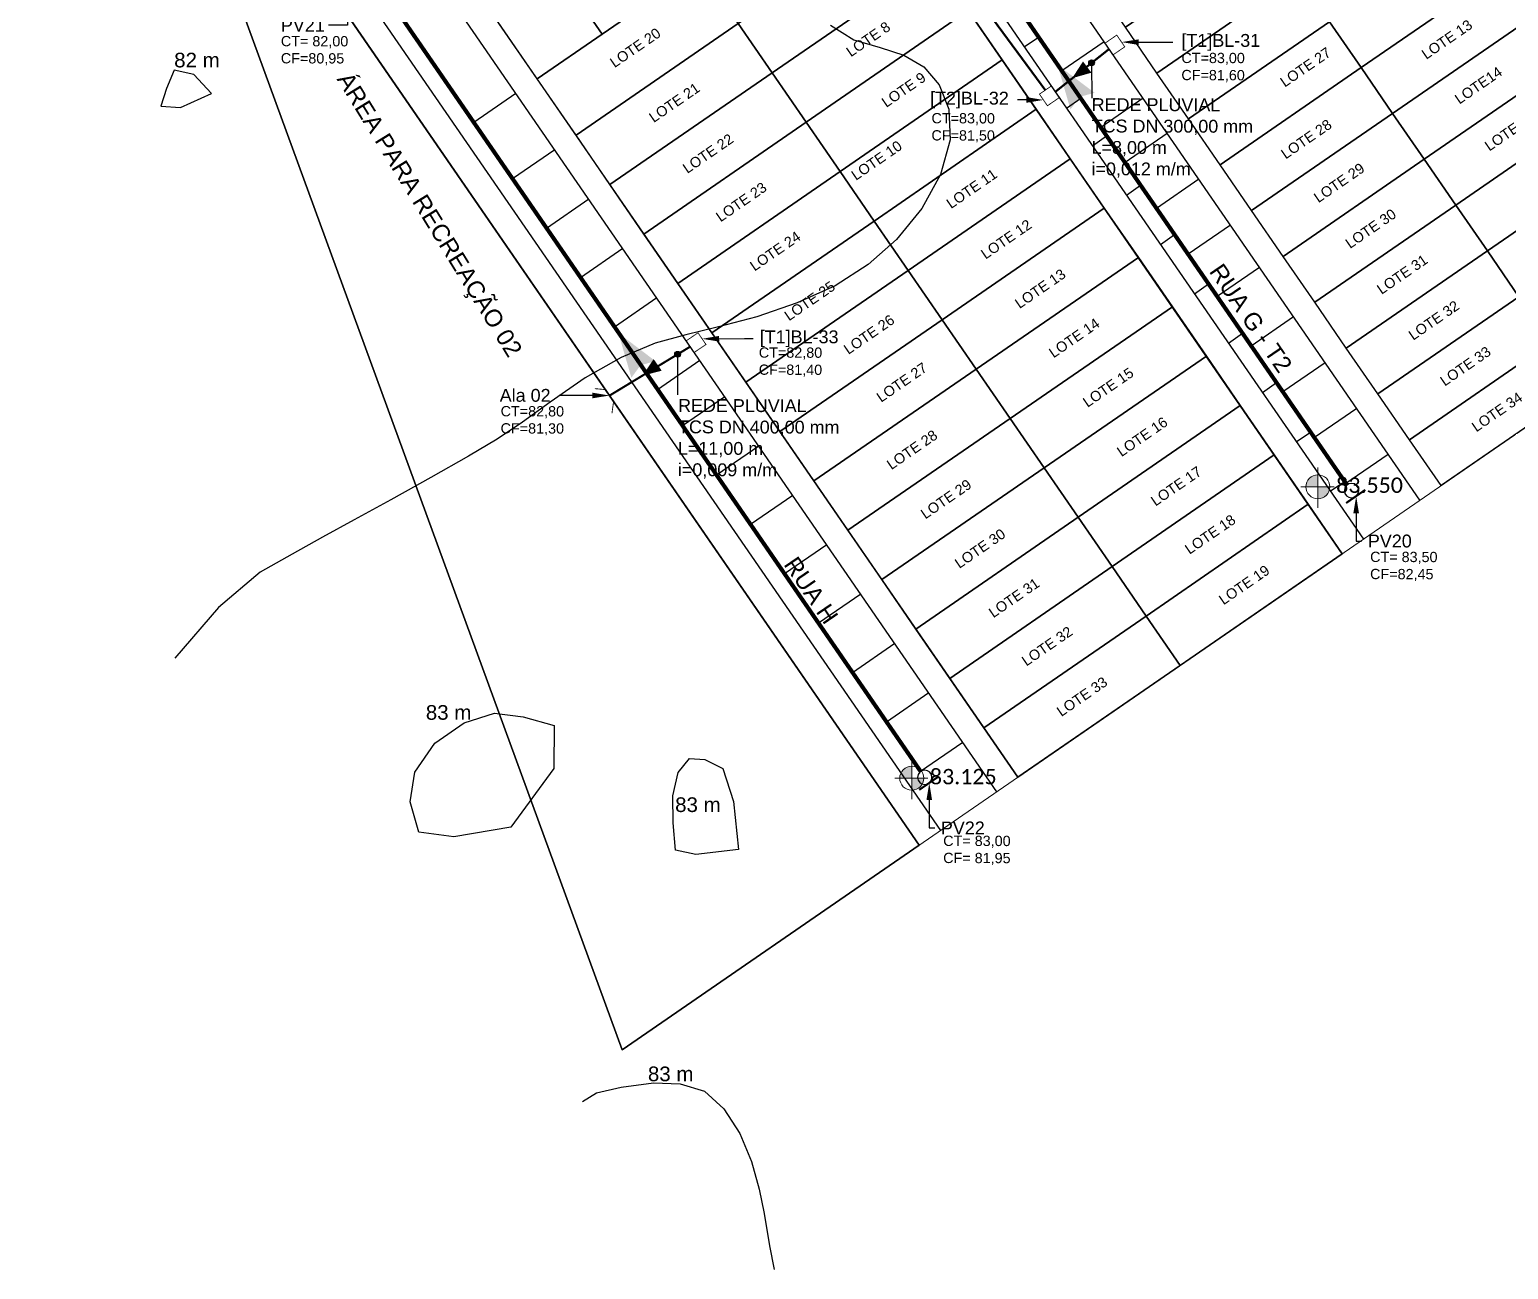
# Model space of a CAD drawing. Header units: metres. Extents: x 544427 to 544924, y 6774966 to 6775444.
# Drawn here: x 544452.1 to 544624.8, y 6774966.5 to 6775111.2 of the extents above; entities that cross this region are included whole.
import ezdxf
from ezdxf import colors
from ezdxf.entities.mleader import LeaderData, LeaderLine
from ezdxf.enums import TextEntityAlignment as Align
from ezdxf.math import Vec2, Vec3

# ---------------------------------------------------------------- set-up
doc = ezdxf.new("R2010")
doc.units = ezdxf.units.M
for name, color, linetype in [('AREA LOTE', 11, 'Continuous'), ('BL Pluvial', 6, 'Continuous'), ("BL'S", 5, 'Continuous'), ('COTA CURVA', 1, 'Continuous'), ('COTA LOTE', 23, 'Continuous'), ('COTAS QUADRA', 23, 'Continuous'), ('CURVAS MENORES', 8, 'Continuous'), ('DIV CALÇADAS', 8, 'Continuous'), ('LOTE', 8, 'Continuous'), ('PDF7_Texto', 1, 'Continuous'), ('PV CLOACAL', 12, 'Continuous'), ('REDE CLOACAL', 12, 'Continuous'), ('TERRENO', 6, 'Continuous'), ('TEXTO CLOACAL', 4, 'Continuous'), ('TEXTOS @ 1', 1, 'Continuous'), ('TEXTOS NORMAIS', 140, 'Continuous'), ('ÁREA LOTE', 7, 'Continuous')]:
    doc.layers.add(name, color=color, linetype=linetype)
doc.layers.add('REDE PLUVIAL', color=212, linetype='Continuous', plot=False)
doc.styles.add('ARIAL', font='arial.ttf', dxfattribs={"height": 2})
doc.styles.add('escala 1_50', font='arial.ttf', dxfattribs={"height": 1.5})
doc.styles.add('PDF Calibri', font='calibri.ttf')
doc.styles.get("Standard").update_dxf_attribs({"font": 'arial.ttf'})

# ---------------------------------------------------------------- blocks, each defined once
blk = doc.blocks.new('FEATURE')
blk = doc.blocks.new('Quadra L')
at = {"layer": 'LOTE', "flags": 128}
for points in [[(544626.31, 6775210.14), (544637.66, 6775193.67), (544629.42, 6775188), (544618.08, 6775204.47)], [(544618.08, 6775204.47), (544629.42, 6775188), (544621.19, 6775182.33), (544609.84, 6775198.8)], [(544609.84, 6775198.8), (544621.19, 6775182.33), (544612.95, 6775176.65), (544601.61, 6775193.12)], [(544637.66, 6775193.67), (544642.2, 6775187.08), (544625.72, 6775175.74), (544621.19, 6775182.33), (544629.42, 6775188)], [(544601.61, 6775193.12), (544612.95, 6775176.65), (544604.72, 6775170.98), (544593.37, 6775187.45)], [(544642.2, 6775187.08), (544646.17, 6775181.32), (544629.7, 6775169.97), (544625.72, 6775175.74)], [(544621.19, 6775182.33), (544625.72, 6775175.74), (544609.25, 6775164.39), (544604.72, 6775170.98), (544612.95, 6775176.65)], [(544646.17, 6775181.32), (544650.14, 6775175.55), (544633.67, 6775164.21), (544629.7, 6775169.97)], [(544625.72, 6775175.74), (544629.7, 6775169.97), (544613.22, 6775158.63), (544609.25, 6775164.39)], [(544650.14, 6775175.55), (544653.82, 6775170.2), (544637.35, 6775158.86), (544633.67, 6775164.21)], [(544629.7, 6775169.97), (544633.67, 6775164.21), (544617.2, 6775152.86), (544613.22, 6775158.63)], [(544653.82, 6775170.2), (544657.51, 6775164.85), (544641.04, 6775153.5), (544637.35, 6775158.86)], [(544633.67, 6775164.21), (544637.35, 6775158.86), (544620.88, 6775147.51), (544617.2, 6775152.86)], [(544657.51, 6775164.85), (544661.2, 6775159.49), (544644.73, 6775148.15), (544641.04, 6775153.5)], [(544637.35, 6775158.86), (544641.04, 6775153.5), (544624.57, 6775142.16), (544620.88, 6775147.51)], [(544661.2, 6775159.49), (544664.89, 6775154.14), (544648.41, 6775142.8), (544644.73, 6775148.15)], [(544664.89, 6775154.14), (544668.57, 6775148.79), (544652.1, 6775137.44), (544648.41, 6775142.8)], [(544641.04, 6775153.5), (544644.73, 6775148.15), (544628.26, 6775136.8), (544624.57, 6775142.16)], [(544668.57, 6775148.79), (544672.26, 6775143.43), (544655.79, 6775132.09), (544652.1, 6775137.44)], [(544644.73, 6775148.15), (544648.41, 6775142.8), (544631.94, 6775131.45), (544628.26, 6775136.8)], [(544672.26, 6775143.43), (544675.95, 6775138.08), (544659.48, 6775126.74), (544655.79, 6775132.09)], [(544648.41, 6775142.8), (544652.1, 6775137.44), (544635.63, 6775126.1), (544631.94, 6775131.45)], [(544675.95, 6775138.08), (544679.63, 6775132.73), (544663.16, 6775121.38), (544659.48, 6775126.74)], [(544652.1, 6775137.44), (544655.79, 6775132.09), (544639.32, 6775120.74), (544635.63, 6775126.1)], [(544655.79, 6775132.09), (544659.48, 6775126.74), (544643.01, 6775115.39), (544639.32, 6775120.74)], [(544679.63, 6775132.73), (544683.32, 6775127.38), (544666.85, 6775116.03), (544663.16, 6775121.38)], [(544659.48, 6775126.74), (544663.16, 6775121.38), (544646.69, 6775110.04), (544643.01, 6775115.39)], [(544683.32, 6775127.38), (544687.01, 6775122.02), (544670.54, 6775110.68), (544666.85, 6775116.03)], [(544663.16, 6775121.38), (544666.85, 6775116.03), (544650.38, 6775104.69), (544646.69, 6775110.04)], [(544687.01, 6775122.02), (544690.7, 6775116.67), (544674.22, 6775105.32), (544670.54, 6775110.68)], [(544666.85, 6775116.03), (544670.54, 6775110.68), (544654.07, 6775099.33), (544650.38, 6775104.69)], [(544690.7, 6775116.67), (544694.38, 6775111.32), (544677.91, 6775099.97), (544674.22, 6775105.32)], [(544670.54, 6775110.68), (544674.22, 6775105.32), (544657.75, 6775093.98), (544654.07, 6775099.33)], [(544674.22, 6775105.32), (544677.91, 6775099.97), (544661.44, 6775088.63), (544657.75, 6775093.98)]]:
    blk.add_lwpolyline(points, close=True, dxfattribs=at)
at = {"layer": 'LOTE', "style": 'ARIAL'}
for s, rotation, p in [('LOTE 01', 304.5586, (544629.08, 6775198.71)), ('LOTE 02', 304.5586, (544620.82, 6775192.91)), ('LOTE 03', 304.5586, (544612.54, 6775187.91)), ('LOTE 5', 34.5586, (544631.31, 6775184.53)), ('LOTE 04', 304.5586, (544603.85, 6775182.63)), ('LOTE 6', 34.5586, (544635.68, 6775178.63)), ('LOTE 20', 34.5586, (544614.9, 6775173.83)), ('LOTE 7', 34.5586, (544639.64, 6775172.89)), ('LOTE 21', 34.5586, (544619.31, 6775167.39)), ('LOTE 8', 34.5586, (544643.55, 6775167.22)), ('LOTE 22', 34.5586, (544623.28, 6775161.6)), ('LOTE 9', 34.5586, (544647.18, 6775161.86)), ('LOTE 23', 34.5586, (544627.16, 6775156.02)), ('LOTE 10', 34.5586, (544644.78, 6775154.93, -85)), ('LOTE 24', 34.5586, (544630.84, 6775150.63)), ('LOTE 11', 34.5586, (544655.22, 6775151.35, -85)), ('LOTE 25', 34.5586, (544634.48, 6775145.39)), ('LOTE 12', 34.5586, (544658.33, 6775145.84)), ('LOTE 26', 34.5586, (544638.34, 6775139.8)), ('LOTE 27', 34.5586, (544646.16, 6775139.9)), ('LOTE 13', 34.5586, (544661.94, 6775140.55)), ('LOTE 28', 34.5586, (544649.78, 6775134.53)), ('LOTE 14', 34.5586, (544665.55, 6775135.12)), ('LOTE 15', 34.5586, (544669.29, 6775129.81)), ('LOTE 29', 34.5586, (544649.26, 6775123.91)), ('LOTE 16', 34.5586, (544672.78, 6775124.29)), ('LOTE 17', 34.5586, (544676.46, 6775118.99)), ('LOTE 30', 34.5586, (544653.1, 6775118.38)), ('LOTE 18', 34.5586, (544680.31, 6775113.73)), ('LOTE 31', 34.5586, (544656.55, 6775113.12)), ('LOTE 19', 34.5586, (544684.13, 6775108.35)), ('LOTE 32', 34.5586, (544660.32, 6775107.77)), ('LOTE33', 34.5586, (544664.04, 6775102.42)), ('LOTE 34', 34.5586, (544667.79, 6775097.08))]:
    blk.add_text(s, height=1.2, rotation=rotation, dxfattribs=at).set_placement(p, align=Align.MIDDLE_CENTER)
blk = doc.blocks.new('Quadra M')
at = {"layer": 'LOTE', "flags": 128}
for points in [[(544581.84, 6775179.51), (544593.19, 6775163.04), (544584.95, 6775157.37), (544573.61, 6775173.84)], [(544573.61, 6775173.84), (544584.95, 6775157.37), (544576.72, 6775151.69), (544565.37, 6775168.17)], [(544565.37, 6775168.17), (544576.72, 6775151.69), (544568.48, 6775146.02), (544557.13, 6775162.49)], [(544557.13, 6775162.49), (544568.48, 6775146.02), (544560.24, 6775140.35), (544548.9, 6775156.82)], [(544593.19, 6775163.04), (544597.72, 6775156.45), (544581.25, 6775145.11), (544576.72, 6775151.69), (544584.95, 6775157.37)], [(544597.72, 6775156.45), (544601.7, 6775150.69), (544585.22, 6775139.34), (544581.25, 6775145.11)], [(544576.72, 6775151.69), (544581.25, 6775145.11), (544564.78, 6775133.76), (544560.24, 6775140.35), (544568.48, 6775146.02)], [(544601.7, 6775150.69), (544605.67, 6775144.92), (544589.19, 6775133.58), (544585.22, 6775139.34)], [(544581.25, 6775145.11), (544585.22, 6775139.34), (544568.75, 6775128), (544564.78, 6775133.76)], [(544605.67, 6775144.92), (544609.35, 6775139.57), (544592.88, 6775128.22), (544589.19, 6775133.58)], [(544585.22, 6775139.34), (544589.19, 6775133.58), (544572.72, 6775122.23), (544568.75, 6775128)], [(544609.35, 6775139.57), (544613.04, 6775134.22), (544596.57, 6775122.87), (544592.88, 6775128.22)], [(544589.19, 6775133.58), (544592.88, 6775128.22), (544576.41, 6775116.88), (544572.72, 6775122.23)], [(544613.04, 6775134.22), (544616.73, 6775128.86), (544600.26, 6775117.52), (544596.57, 6775122.87)], [(544592.88, 6775128.22), (544596.57, 6775122.87), (544580.1, 6775111.53), (544576.41, 6775116.88)], [(544616.73, 6775128.86), (544620.41, 6775123.51), (544603.94, 6775112.16), (544600.26, 6775117.52)], [(544596.57, 6775122.87), (544600.26, 6775117.52), (544583.79, 6775106.17), (544580.1, 6775111.53)], [(544620.41, 6775123.51), (544624.1, 6775118.16), (544607.63, 6775106.81), (544603.94, 6775112.16)], [(544600.26, 6775117.52), (544603.94, 6775112.16), (544587.47, 6775100.82), (544583.79, 6775106.17)], [(544624.1, 6775118.16), (544627.79, 6775112.8), (544611.32, 6775101.46), (544607.63, 6775106.81)], [(544603.94, 6775112.16), (544607.63, 6775106.81), (544591.16, 6775095.47), (544587.47, 6775100.82)], [(544627.79, 6775112.8), (544631.48, 6775107.45), (544615, 6775096.11), (544611.32, 6775101.46)], [(544631.48, 6775107.45), (544635.16, 6775102.1), (544618.69, 6775090.75), (544615, 6775096.11)], [(544607.63, 6775106.81), (544611.32, 6775101.46), (544594.85, 6775090.11), (544591.16, 6775095.47)], [(544635.16, 6775102.1), (544638.85, 6775096.74), (544622.38, 6775085.4), (544618.69, 6775090.75)], [(544611.32, 6775101.46), (544615, 6775096.11), (544598.53, 6775084.76), (544594.85, 6775090.11)], [(544638.85, 6775096.74), (544642.54, 6775091.39), (544626.07, 6775080.05), (544622.38, 6775085.4)], [(544615, 6775096.11), (544618.69, 6775090.75), (544602.22, 6775079.41), (544598.53, 6775084.76)], [(544618.69, 6775090.75), (544622.38, 6775085.4), (544605.91, 6775074.05), (544602.22, 6775079.41)], [(544642.54, 6775091.39), (544646.22, 6775086.04), (544629.75, 6775074.69), (544626.07, 6775080.05)], [(544622.38, 6775085.4), (544626.07, 6775080.05), (544609.6, 6775068.7), (544605.91, 6775074.05)], [(544646.22, 6775086.04), (544649.91, 6775080.68), (544633.44, 6775069.34), (544629.75, 6775074.69)], [(544626.07, 6775080.05), (544629.75, 6775074.69), (544613.28, 6775063.35), (544609.6, 6775068.7)], [(544629.75, 6775074.69), (544633.44, 6775069.34), (544616.97, 6775058), (544613.28, 6775063.35)]]:
    blk.add_lwpolyline(points, close=True, dxfattribs=at)
at = {"layer": 'LOTE', "style": 'ARIAL'}
for s, rotation, p in [('LOTE 01', 304.5586, (544584.7, 6775168.68)), ('LOTE 02', 304.5586, (544576.71, 6775163)), ('LOTE 03', 304.5586, (544568.07, 6775157.28)), ('LOTE 5', 34.5586, (544587.17, 6775154.36)), ('LOTE 04', 304.5586, (544559.38, 6775152)), ('LOTE 6', 34.5586, (544591.42, 6775148.19)), ('LOTE 20', 34.5586, (544570.89, 6775142.98)), ('LOTE 7', 34.5586, (544595.39, 6775142.42)), ('LOTE 21', 34.5586, (544575.15, 6775136.8)), ('LOTE 8', 34.5586, (544599.22, 6775136.86)), ('LOTE 22', 34.5586, (544579.12, 6775131.04)), ('LOTE 9', 34.5586, (544602.91, 6775131.51)), ('LOTE 23', 34.5586, (544582.95, 6775125.48)), ('LOTE 10', 34.5586, (544600.17, 6775124.08)), ('LOTE 11', 34.5586, (544610.34, 6775120.51)), ('LOTE 24', 34.5586, (544586.63, 6775120.13)), ('LOTE 12', 34.5586, (544613.97, 6775115.45)), ('LOTE 25', 34.5586, (544590.18, 6775114.52)), ('LOTE 26', 34.5586, (544597.89, 6775114.64)), ('LOTE 13', 34.5586, (544617.66, 6775110.1)), ('LOTE 27', 34.5586, (544601.14, 6775106.86)), ('LOTE14', 34.5586, (544621.34, 6775104.74)), ('LOTE 28', 34.5586, (544601.24, 6775098.46)), ('LOTE 15', 34.5586, (544625.03, 6775099.39)), ('LOTE 29', 34.5586, (544605.07, 6775093.36)), ('LOTE 16', 34.5586, (544628.72, 6775094.04)), ('LOTE 30', 34.5586, (544608.76, 6775088.01)), ('LOTE 17', 34.5586, (544632.41, 6775088.68)), ('LOTE 31', 34.5586, (544612.44, 6775082.66)), ('LOTE 18', 34.5586, (544636.09, 6775083.33)), ('LOTE 32', 34.5586, (544616.13, 6775077.3)), ('LOTE 19', 34.5586, (544639.78, 6775077.98)), ('LOTE 33', 34.5586, (544619.82, 6775071.95)), ('LOTE 34', 34.5586, (544623.51, 6775066.6))]:
    blk.add_text(s, height=1.2, rotation=rotation, dxfattribs=at).set_placement(p, align=Align.MIDDLE_CENTER)
blk = doc.blocks.new('Quadra N')
at = {"layer": 'LOTE', "flags": 128}
for points in [[(544537.37, 6775148.88), (544549.28, 6775131.58), (544541.71, 6775126.37), (544529.79, 6775143.66)], [(544529.79, 6775143.66), (544541.71, 6775126.37), (544534.13, 6775121.15), (544522.22, 6775138.44)], [(544522.22, 6775138.44), (544534.13, 6775121.15), (544530.34, 6775118.54), (544526.55, 6775115.93), (544514.64, 6775133.22)], [(544514.64, 6775133.22), (544526.55, 6775115.93), (544518.98, 6775110.71), (544507.06, 6775128)], [(544549.28, 6775131.58), (544553.82, 6775125), (544534.88, 6775111.95), (544530.34, 6775118.54), (544534.13, 6775121.15), (544541.71, 6775126.37)], [(544507.06, 6775128), (544518.98, 6775110.71), (544511.4, 6775105.49), (544499.49, 6775122.79)], [(544553.82, 6775125), (544557.79, 6775119.23), (544538.85, 6775106.18), (544534.88, 6775111.95)], [(544557.79, 6775119.23), (544561.76, 6775113.47), (544542.82, 6775100.42), (544538.85, 6775106.18)], [(544530.34, 6775118.54), (544534.88, 6775111.95), (544515.94, 6775098.9), (544511.4, 6775105.49), (544518.98, 6775110.71), (544526.55, 6775115.93)], [(544561.76, 6775113.47), (544565.73, 6775107.7), (544546.79, 6775094.66), (544542.82, 6775100.42)], [(544534.88, 6775111.95), (544538.85, 6775106.18), (544519.91, 6775093.14), (544515.94, 6775098.9)], [(544565.73, 6775107.7), (544569.7, 6775101.94), (544550.76, 6775088.89), (544546.79, 6775094.66)], [(544538.85, 6775106.18), (544542.82, 6775100.42), (544523.88, 6775087.37), (544519.91, 6775093.14)], [(544569.7, 6775101.94), (544573.67, 6775096.17), (544554.73, 6775083.13), (544550.76, 6775088.89)], [(544542.82, 6775100.42), (544546.79, 6775094.66), (544527.85, 6775081.61), (544523.88, 6775087.37)], [(544573.67, 6775096.17), (544577.64, 6775090.41), (544558.7, 6775077.36), (544554.73, 6775083.13)], [(544546.79, 6775094.66), (544550.76, 6775088.89), (544531.82, 6775075.84), (544527.85, 6775081.61)], [(544577.64, 6775090.41), (544581.62, 6775084.64), (544562.67, 6775071.6), (544558.7, 6775077.36)], [(544550.76, 6775088.89), (544554.73, 6775083.13), (544535.79, 6775070.08), (544531.82, 6775075.84)], [(544581.62, 6775084.64), (544585.59, 6775078.88), (544566.64, 6775065.83), (544562.67, 6775071.6)], [(544554.73, 6775083.13), (544558.7, 6775077.36), (544539.76, 6775064.31), (544535.79, 6775070.08)], [(544585.59, 6775078.88), (544589.56, 6775073.11), (544570.62, 6775060.07), (544566.64, 6775065.83)], [(544558.7, 6775077.36), (544562.67, 6775071.6), (544543.73, 6775058.55), (544539.76, 6775064.31)], [(544589.56, 6775073.11), (544593.53, 6775067.35), (544574.59, 6775054.3), (544570.62, 6775060.07)], [(544562.67, 6775071.6), (544566.64, 6775065.83), (544547.7, 6775052.78), (544543.73, 6775058.55)], [(544593.53, 6775067.35), (544597.5, 6775061.58), (544578.56, 6775048.54), (544574.59, 6775054.3)], [(544566.64, 6775065.83), (544570.62, 6775060.07), (544551.67, 6775047.02), (544547.7, 6775052.78)], [(544597.5, 6775061.58), (544601.47, 6775055.82), (544582.53, 6775042.77), (544578.56, 6775048.54)], [(544570.62, 6775060.07), (544574.59, 6775054.3), (544555.64, 6775041.25), (544551.67, 6775047.02)], [(544601.47, 6775055.82), (544605.44, 6775050.05), (544586.5, 6775037.01), (544582.53, 6775042.77)], [(544574.59, 6775054.3), (544578.56, 6775048.54), (544559.62, 6775035.49), (544555.64, 6775041.25)], [(544578.56, 6775048.54), (544582.53, 6775042.77), (544563.59, 6775029.72), (544559.62, 6775035.49)], [(544582.53, 6775042.77), (544586.5, 6775037.01), (544567.56, 6775023.96), (544563.59, 6775029.72)]]:
    blk.add_lwpolyline(points, close=True, dxfattribs=at)
at = {"layer": 'LOTE', "style": 'ARIAL'}
for s, rotation, p in [('LOTE 1', 304.5586, (544540.22, 6775138.63)), ('LOTE 2', 304.5586, (544532.38, 6775132.85)), ('LOTE 3', 304.5586, (544524.86, 6775127.69)), ('LOTE 4', 304.5586, (544517.06, 6775122.55)), ('LOTE 6', 34.5586, (544541.8, 6775122.18)), ('LOTE 5', 304.5586, (544509.33, 6775117.58)), ('LOTE 7', 34.5586, (544546.33, 6775115.59)), ('LOTE 20', 34.5586, (544522.86, 6775109.13)), ('LOTE 8', 34.5586, (544550.07, 6775110.13)), ('LOTE 9', 34.5586, (544554.21, 6775104.22)), ('LOTE 21', 34.5586, (544527.43, 6775102.72)), ('LOTE 22', 34.5586, (544531.36, 6775096.78)), ('LOTE 10', 34.5586, (544551.05, 6775095.97)), ('LOTE 23', 34.5586, (544535.24, 6775091.12)), ('LOTE 11', 34.5586, (544562.16, 6775092.67)), ('LOTE 12', 34.5586, (544566.19, 6775086.77)), ('LOTE 24', 34.5586, (544539.21, 6775085.38)), ('LOTE 13', 34.5586, (544570.16, 6775081)), ('LOTE 25', 34.5586, (544543.23, 6775079.57)), ('LOTE 26', 34.5586, (544550.17, 6775075.65)), ('LOTE 14', 34.5586, (544574.13, 6775075.24)), ('LOTE 27', 34.5586, (544553.99, 6775070.06)), ('LOTE 15', 34.5586, (544578.1, 6775069.47)), ('LOTE 16', 34.5586, (544582.07, 6775063.71)), ('LOTE 28', 34.5586, (544555.19, 6775062.19)), ('LOTE 29', 34.5586, (544559.16, 6775056.43)), ('LOTE 17', 34.5586, (544586.04, 6775057.94)), ('LOTE 18', 34.5586, (544590.01, 6775052.31)), ('LOTE 30', 34.5586, (544563.13, 6775050.66)), ('LOTE 19', 34.5586, (544593.98, 6775046.41)), ('LOTE 31', 34.5586, (544567.1, 6775044.9)), ('LOTE 32', 34.5586, (544570.96, 6775039.26)), ('LOTE 33', 34.5586, (544575.04, 6775033.37))]:
    blk.add_text(s, height=1.2, rotation=rotation, dxfattribs=at).set_placement(p, align=Align.MIDDLE_CENTER)
blk = doc.blocks.new('ELEV')
at = {"layer": 'TEXTOS @ 1', "linetype": 'Continuous', "lineweight": 5}
h = blk.add_hatch(color=8, dxfattribs=at)
h.dxf.hatch_style = 1
h.paths.add_polyline_path([(2324.61, 356.93), (2323.68, 356.93), (2323.68, 355.99, 0.414214)])
h.paths.add_polyline_path([(2323.68, 357.86, 0.414214), (2322.74, 356.93), (2323.68, 356.93), (2323.68, 357.02)])
for points in [[(2323.68, 358.44), (2323.68, 357.02), (2323.68, 355.29)], [(2323.68, 356.93), (2322.36, 356.93), (2324.94, 356.93)]]:
    blk.add_lwpolyline(points, dxfattribs=at)
blk.add_circle((2323.68, 356.93), 0.934, dxfattribs=at)
blk = doc.blocks.new('PV CAB')
at = {"layer": 'PV CLOACAL', "color": 2}
blk.add_circle((546122.98, 6697476.25), 1.33, dxfattribs=at)
at = {"layer": 'TEXTO CLOACAL', "color": 12, "const_width": 0.385, "flags": 128}
blk.add_lwpolyline([(546120.8, 6697474.94), (546125.13, 6697474.91)], dxfattribs=at)

msp = doc.modelspace()

# ---------------------------------------------------------------- hatches: boundary and pattern name
at = {"layer": 'BL Pluvial'}
h = msp.add_hatch(color=256, dxfattribs=at)
h.dxf.hatch_style = 1
h.paths.add_polyline_path([(544575.16, 6775107.44), (544574, 6775105.65), (544574.04, 6775105.66), (544576.05, 6775106.24)])
h = msp.add_hatch(color=256, dxfattribs=at)
h.dxf.hatch_style = 1
h.paths.add_polyline_path([(544525.01, 6775072.68), (544523.81, 6775070.91), (544523.83, 6775070.92), (544525.87, 6775071.45)])
at = {"layer": 'COTAS QUADRA'}
h = msp.add_hatch(color=256, dxfattribs=at)
h.dxf.hatch_style = 1
h.paths.add_polyline_path([(544575.83, 6775107.36, 0.103459), (544575.86, 6775107.22), (544576.47, 6775107.49, 0.812482)])
h = msp.add_hatch(color=256, dxfattribs=at)
h.dxf.hatch_style = 1
h.paths.add_polyline_path([(544576.16, 6775107.36), (544575.86, 6775107.22, 0.448835), (544576.34, 6775107.07)])
h = msp.add_hatch(color=256, dxfattribs=at)
h.dxf.hatch_style = 1
h.paths.add_polyline_path([(544576.5, 6775107.36, 0.103459), (544576.47, 6775107.49), (544576.16, 6775107.36), (544576.34, 6775107.07, 0.266473)])
h = msp.add_hatch(color=256, dxfattribs=at)
h.dxf.hatch_style = 1
h.paths.add_polyline_path([(544527.47, 6775073.33, 0.103459), (544527.5, 6775073.19), (544528.11, 6775073.46, 0.812482)])
h = msp.add_hatch(color=256, dxfattribs=at)
h.dxf.hatch_style = 1
h.paths.add_polyline_path([(544527.81, 6775073.33), (544527.5, 6775073.19, 0.448835), (544527.98, 6775073.04)])
h = msp.add_hatch(color=256, dxfattribs=at)
h.dxf.hatch_style = 1
h.paths.add_polyline_path([(544528.14, 6775073.33, 0.103459), (544528.11, 6775073.46), (544527.81, 6775073.33), (544527.98, 6775073.04, 0.266473)])
at = {"layer": 'REDE CLOACAL'}
for points in [[(544574.76, 6775103.39), (544576.51, 6775103.86), (544572.18, 6775107.13), (544573.69, 6775101.92)], [(544523.48, 6775072.06), (544525.23, 6775072.53), (544520.9, 6775075.8), (544522.41, 6775070.59)]]:
    msp.add_hatch(color=256, dxfattribs=at).paths.add_polyline_path(points)

# ---------------------------------------------------------------- linework, layer by layer
at = {"layer": 'BL Pluvial', "const_width": 0.1}
for points in [[(544578.67, 6775108.3), (544580.03, 6775109.23), (544579.1, 6775110.6), (544577.74, 6775109.67)], [(544529.75, 6775073.55), (544531.12, 6775074.48), (544530.19, 6775075.84), (544528.82, 6775074.91)]]:
    msp.add_lwpolyline(points, close=True, dxfattribs=at)
at = {"layer": 'BL Pluvial', "const_width": 0.1, "elevation": -90.67}
msp.add_lwpolyline([(544571, 6775102.35), (544572.36, 6775103.28), (544571.43, 6775104.64), (544570.07, 6775103.71)], close=True, dxfattribs=at)
at = {"layer": 'BL Pluvial', "const_width": 0.1}
msp.add_lwpolyline([(544518.14, 6775069.32), (544519.4, 6775069.21), (544520.33, 6775067.84), (544520.14, 6775066.44)], dxfattribs=at)
at = {"layer": 'COTAS QUADRA'}
for p, q in [((544576.16, 6775107.36), (544576.17, 6775103.24, -91)), ((544527.81, 6775073.33, 0.09), (544527.81, 6775068.61, 0.09))]:
    msp.add_line(p, q, dxfattribs=at)
for centre in [(544576.16, 6775107.36), (544527.81, 6775073.33, 0.09)]:
    msp.add_circle(centre, 0.338, dxfattribs=at)
at = {"layer": 'CURVAS MENORES'}
for points in [[(544545.68, 6775111.77, 83), (544548.4, 6775110.04, 83), (544551.48, 6775109.14, 83), (544554.22, 6775108.27, 83), (544556.58, 6775106.91, 83), (544558.37, 6775104.81, 83), (544559.49, 6775101.95, 83), (544559.65, 6775098.37, 83), (544558.51, 6775094.33, 83), (544556.33, 6775090.36, 83), (544553.37, 6775086.73, 83), (544550.08, 6775083.81, 83), (544546.21, 6775081.34, 83), (544541.76, 6775079.34, 83), (544537.05, 6775077.72, 83), (544532.58, 6775076.53, 83), (544528.76, 6775075.62, 83), (544525.19, 6775074.63, 83), (544521.2, 6775072.96, 83), (544517.01, 6775070.6, 83), (544512.92, 6775067.76, 83), (544509.71, 6775065.4, 83), (544506.74, 6775063.41, 83), (544503.37, 6775061.42, 83), (544498.99, 6775058.96, 83), (544494.33, 6775056.33, 83), (544490.04, 6775053.99, 83), (544486.34, 6775051.99, 83), (544482.78, 6775049.98, 83), (544479.06, 6775047.89, 83), (544474.17, 6775043.75, 83), (544469.09, 6775037.87, 83)], [(544473.36, 6775103.79, 82), (544471.31, 6775106.01, 82), (544468.99, 6775106.51, 82), (544468.1, 6775104.36, 82), (544467.45, 6775102.32, 82), (544469.73, 6775102.15, 82), (544473.36, 6775103.79, 82)], [(544508.34, 6775018.13, 83), (544501.69, 6775017, 83), (544497.57, 6775017.55, 83), (544496.57, 6775021.06, 83), (544497.12, 6775024.56, 83), (544499.47, 6775027.94, 83), (544502.86, 6775030.32, 83), (544506.42, 6775031.44, 83), (544509.78, 6775031, 83), (544513.4, 6775030, 83), (544513.36, 6775024.98, 83), (544508.34, 6775018.13, 83)], [(544534.91, 6775015.52, 83), (544529.94, 6775014.92, 83), (544527.57, 6775015.45, 83), (544527.27, 6775018.64, 83), (544527.24, 6775021.78, 83), (544527.86, 6775024.5, 83), (544529.19, 6775026.13, 83), (544530.99, 6775026.04, 83), (544533.09, 6775024.98, 83), (544534.33, 6775021.1, 83), (544534.91, 6775015.52, 83)], [(544516.7, 6774986.1, 83), (544518.35, 6774987.09, 83), (544521.21, 6774987.76, 83), (544524.99, 6774988.25, 83), (544528.11, 6774988.17, 83), (544530.94, 6774987.3, 83), (544533.2, 6774985.22, 83), (544535.09, 6774982.36, 83), (544536.45, 6774979.07, 83), (544537.34, 6774975.86, 83), (544537.93, 6774973, 83), (544538.54, 6774969.23, 83), (544539.09, 6774966.48, 83)]]:
    msp.add_polyline3d(points, dxfattribs=at)
at = {"layer": 'DIV CALÇADAS', "flags": 128}
for points in [[(544494.87, 6775215.87), (544531.9, 6775162.11, -0.414214), (544531.13, 6775157.94), (544486.66, 6775127.31, 0.414214), (544485.89, 6775123.13), (544558.5, 6775017.72)], [(544614.5, 6775056.29), (544546.43, 6775155.12, -0.414214), (544547.2, 6775159.29), (544580.14, 6775181.98, -0.414214), (544584.31, 6775181.21), (544652.38, 6775082.39)], [(544565.09, 6775022.26), (544497.02, 6775121.08, -0.414214), (544497.78, 6775125.26), (544535.67, 6775151.35, -0.414214), (544539.84, 6775150.58), (544607.91, 6775051.76)]]:
    msp.add_lwpolyline(points, format="xyb", dxfattribs=at)
at = {"layer": 'LOTE', "flags": 128}
for points in [[(544471.45, 6775196.99), (544507.19, 6775145.09), (544480.02, 6775126.37), (544487.96, 6775114.84), (544556.03, 6775016.02), (544521.33, 6774992.12), (544452.12, 6775181.41)], [(544480, 6775126.4), (544507.19, 6775145.09), (544471.45, 6775196.99), (544452.12, 6775181.41), (544521.33, 6774992.12), (544556.03, 6775016.02)]]:
    msp.add_lwpolyline(points, close=True, dxfattribs=at)
at = {"layer": 'LOTE'}
msp.add_lwpolyline([(544499.49, 6775122.79), (544567.56, 6775023.96), (544605.44, 6775050.05), (544537.37, 6775148.88)], close=True, dxfattribs=at)
at = {"layer": 'REDE CLOACAL'}
for p, q in [((544568.3, 6775109.22), (544569.97, 6775110.37)), ((544577.63, 6775109.82), (544572.69, 6775106.42)), ((544508.93, 6775103.79), (544503.99, 6775100.39)), ((544573.22, 6775102.08), (544574.89, 6775103.23)), ((544582.17, 6775103.24), (544577.23, 6775099.83)), ((544576.25, 6775097.69), (544577.91, 6775098.84)), ((544585, 6775099.12), (544580.06, 6775095.72)), ((544513.47, 6775097.2), (544508.53, 6775093.8)), ((544588.69, 6775093.76), (544583.75, 6775090.36)), ((544517.44, 6775091.44), (544512.5, 6775088.03)), ((544580.22, 6775091.93), (544581.88, 6775093.08)), ((544592.38, 6775088.41), (544587.44, 6775085.01)), ((544584.19, 6775086.16), (544585.85, 6775087.31)), ((544521.41, 6775085.67), (544516.47, 6775082.27)), ((544595.78, 6775083.48), (544590.84, 6775080.07)), ((544588.16, 6775080.4), (544589.83, 6775081.55)), ((544525.38, 6775079.91), (544520.44, 6775076.5)), ((544599.75, 6775077.71), (544594.81, 6775074.3)), ((544592.13, 6775074.63), (544593.8, 6775075.78)), ((544530.41, 6775072.6), (544525.47, 6775069.2)), ((544603.44, 6775072.35), (544598.5, 6775068.95)), ((544596.1, 6775068.87), (544597.77, 6775070.02)), ((544533.32, 6775068.38), (544528.38, 6775064.97)), ((544607.12, 6775067), (544602.18, 6775063.6)), ((544600.07, 6775063.1), (544601.74, 6775064.25)), ((544537.29, 6775062.61), (544532.35, 6775059.21)), ((544610.81, 6775061.65), (544605.87, 6775058.24)), ((544604.04, 6775057.34), (544605.71, 6775058.49)), ((544541.26, 6775056.85), (544536.32, 6775053.44)), ((544545.23, 6775051.08), (544540.29, 6775047.68)), ((544549.2, 6775045.32), (544544.26, 6775041.92)), ((544553.17, 6775039.55), (544548.23, 6775036.15)), ((544557.14, 6775033.79), (544552.2, 6775030.39)), ((544561.12, 6775028.02), (544556.18, 6775024.62))]:
    msp.add_line(p, q, dxfattribs=at)
at = {"layer": 'REDE CLOACAL', "const_width": 0.481, "flags": 128}
for points in [[(544605.99, 6775058.07), (544498.98, 6775213.43)], [(544605.99, 6775058.07), (544498.98, 6775213.43)], [(544556.19, 6775024.63), (544489.66, 6775121.23)], [(544556.19, 6775024.63), (544489.66, 6775121.23)]]:
    msp.add_lwpolyline(points, dxfattribs=at)
at = {"layer": 'REDE PLUVIAL', "const_width": 0.25, "flags": 128}
for points, elevation in [([(544536.84, 6775150.16), (544570.75, 6775104.18)], -90.73), ([(544519.87, 6775068.52), (544529.29, 6775074.23)], 0.09)]:
    msp.add_lwpolyline(points, dxfattribs=dict(at, elevation=elevation))
msp.add_lwpolyline([(544578.21, 6775108.98), (544571.9, 6775103.96)], dxfattribs=at)
at = {"layer": 'REDE PLUVIAL', "const_width": 0.1, "flags": 128}
msp.add_lwpolyline([(544576.05, 6775106.24), (544574, 6775105.65), (544575.16, 6775107.44)], close=True, dxfattribs=at)
at = {"layer": 'REDE PLUVIAL', "const_width": 0.1, "elevation": 0.09, "flags": 128}
msp.add_lwpolyline([(544525.87, 6775071.45), (544523.81, 6775070.91), (544525.01, 6775072.68)], close=True, dxfattribs=at)
at = {"layer": 'TERRENO', "color": 4, "lineweight": 5}
msp.add_polyline3d([(544908.3, 6775258.66, 0), (544521.94, 6774992.54, 0)], dxfattribs=at)

# ---------------------------------------------------------------- block references
at = {"color": 3, "xscale": -0.6307238147845813, "yscale": 0.6307238147845812, "zscale": 0.6307238147845812, "rotation": 34.1856265688391}
for p in [(3203053.81, 3474200.04), (3203003.96, 3474166.56)]:
    msp.add_blockref('PV CAB', p, dxfattribs=at)
at = {"layer": 'COTA CURVA', "lineweight": 5}
ref = msp.add_blockref('FEATURE', (544469.01, 6775106.83, 164), dxfattribs=dict(at, xscale=2, yscale=2, zscale=2))
ref.add_attrib('NAME', '82 m', (544469.01, 6775106.83, 164), dxfattribs={"color": 7, "height": 1.712})
ref = msp.add_blockref('FEATURE', (544498.4, 6775030.66, 83), dxfattribs=dict(at, xscale=2, yscale=2, zscale=2))
ref.add_attrib('NAME', '83 m', (544498.4, 6775030.66, 83), dxfattribs={"color": 7, "height": 1.712})
ref = msp.add_blockref('FEATURE', (544527.52, 6775019.89, 166), dxfattribs=dict(at, xscale=2, yscale=2, zscale=2))
ref.add_attrib('NAME', '83 m', (544527.52, 6775019.89, 166), dxfattribs={"color": 7, "height": 1.712})
ref = msp.add_blockref('FEATURE', (544524.34, 6774988.46, 166), dxfattribs=dict(at, xscale=2, yscale=2, zscale=2))
ref.add_attrib('NAME', '83 m', (544524.34, 6774988.46, 166), dxfattribs={"color": 7, "height": 1.712})
at = {"layer": 'TEXTOS @ 1', "color": 5, "linetype": 'Continuous', "lineweight": 5, "xscale": 1.5, "yscale": 1.5, "zscale": 1.5}
for p in [(541117.07, 6774522.47), (541069.63, 6774488.44)]:
    msp.add_blockref('ELEV', p, dxfattribs=at)
at = {"layer": 'ÁREA LOTE'}
for name in ['Quadra L', 'Quadra M', 'Quadra N']:
    msp.add_blockref(name, (0, 0), dxfattribs=at)

# ---------------------------------------------------------------- texts
at = {"layer": 'AREA LOTE', "char_height": 2, "attachment_point": 1, "style": 'ARIAL'}
for s, insert, rotation in [('ÁREA PARA RECREAÇÃO 02', (544489.66, 6775106.51), 301.629), ('RUA G - T2', (544591.47, 6775084.14), 304.386), ('RUA H', (544541.78, 6775049.93), 304.386)]:
    msp.add_mtext_dynamic_manual_height_columns(s, width=441.0719, gutter_width=10, heights=[0], dxfattribs=dict(at, insert=insert, rotation=rotation))
at = {"layer": 'COTA LOTE', "char_height": 1.2, "attachment_point": 1, "rotation": 359.867, "style": 'escala 1_50'}
for s, width, insert in [('CT= 82,00\\PCF=80,95', 7.7771, (544481.47, 6775110.5)), ('CT= 83,50\\PCF=82,45', 11.1715, (544608.69, 6775050.28)), ('CT= 83,00\\PCF= 81,95', 8.8081, (544558.83, 6775017.13))]:
    msp.add_mtext_dynamic_manual_height_columns(s, width=width, gutter_width=17.5, heights=[0], dxfattribs=dict(at, insert=insert))
at = {"layer": 'COTAS QUADRA', "char_height": 1.2, "attachment_point": 1, "rotation": 359.867, "style": 'escala 1_50'}
for s, width, insert in [('CT=83,00\\PCF=81,60', 8.6658, (544586.65, 6775108.54)), ('CT=83,00\\PCF=81,50', 9.9191, (544557.46, 6775101.5)), ('CT=82,80\\PCF=81,40', 8.1044, (544537.29, 6775074.14, -189.58)), ('CT=82,80\\PCF=81,30', 8.825, (544507.14, 6775067.29, 0.09))]:
    msp.add_mtext_dynamic_manual_height_columns(s, width=width, gutter_width=17.5, heights=[0], dxfattribs=dict(at, insert=insert))
at = {"layer": 'PDF7_Texto', "linetype": 'Continuous', "lineweight": 5, "char_height": 1.796, "attachment_point": 7, "style": 'PDF Calibri'}
for s, insert in [('83.550', (544604.72, 6775057.13)), ('83.125', (544557.27, 6775023.1))]:
    msp.add_mtext(s, dxfattribs=dict(at, insert=insert))
at = {"layer": 'TEXTOS NORMAIS', "char_height": 1.5, "attachment_point": 1, "rotation": 359.867, "style": 'escala 1_50'}
for s, width, heights, insert in [('REDE PLUVIAL \\PTCS DN 300,00 mm \\PL=8,00 m\\Pi=0,012 m/m', 24.4498, [10.08], (544576.17, 6775103.24, -91)), ('REDE PLUVIAL \\PTCS DN 400,00 mm \\PL=11,00 m\\Pi=0,009 m/m', 19.9233, [0], (544527.86, 6775068.11, 0.09))]:
    msp.add_mtext_dynamic_manual_height_columns(s, width=width, gutter_width=17.5, heights=heights, dxfattribs=dict(at, insert=insert))

# ---------------------------------------------------------------- leaders
at = {"layer": "BL'S"}
ml = msp.add_multileader_mtext('Standard', dxfattribs=at)
ml.set_content('[T1]BL-31', color=256)
ml.set_leader_properties()
ml.build(insert=Vec2(0, 0))
ml.multileader.update_dxf_attribs({"dogleg_length": 1, "arrow_head_size": 2})
ctx = ml.context
ctx.base_point, ctx.char_height, ctx.arrow_head_size, ctx.landing_gap_size, ctx.plane_origin = Vec3(544585.65, 6775109.78), 1.5, 2, 1, Vec3(544584.53, 6775103.76)
notes = []
notes.append((ctx, [(0, (1, 1, 0), (544584.65, 6775109.78), (1, 0), 1, [(0, [(544579.66, 6775109.78)], 0, [])])]))
ctx.mtext.insert, ctx.mtext.width, ctx.mtext.line_spacing_factor, ctx.mtext.line_spacing_style, ctx.mtext.flow_direction = Vec3(544586.65, 6775110.73), 5.4397, 0.4, 2, 5
ml = msp.add_multileader_mtext('Standard', dxfattribs=at)
ml.set_content('[T2]BL-32', color=256)
ml.set_leader_properties()
ml.build(insert=Vec2(0, 0))
ml.multileader.update_dxf_attribs({"dogleg_length": 1, "arrow_head_size": 2})
ctx = ml.context
ctx.base_point, ctx.char_height, ctx.arrow_head_size, ctx.landing_gap_size, ctx.plane_origin = Vec3(544556.55, 6775103.03), 1.5, 2, 1, Vec3(544579.61, 6775094.33)
ctx.text_align_type = 2
notes.append((ctx, [(1, (1, 1, 0), (544568.49, 6775103.03), (-1, 0), 1, [(0, [(544570.54, 6775103.03)], 0, [])])]))
ctx.mtext.insert, ctx.mtext.width, ctx.mtext.defined_height, ctx.mtext.alignment, ctx.mtext.line_spacing_factor, ctx.mtext.line_spacing_style, ctx.mtext.flow_direction = Vec3(544566.49, 6775103.99), 7.3569, 5, 3, 0.4, 2, 5
ml = msp.add_multileader_mtext('Standard', dxfattribs=at)
ml.set_content('[T1]BL-33', color=256)
ml.set_leader_properties()
ml.build(insert=Vec2(0, 0))
ml.multileader.update_dxf_attribs({"dogleg_length": 1, "arrow_head_size": 2})
ctx = ml.context
ctx.base_point, ctx.char_height, ctx.arrow_head_size, ctx.landing_gap_size, ctx.plane_origin = Vec3(544536.63, 6775075.16, -189.58), 1.5, 2, 1, Vec3(544536.45, 6775068.3, -189.58)
ctx.text_align_type = 2
notes.append((ctx, [(0, (1, 1, 0), (544535.63, 6775075.16, -189.58), (1, 0), 1, [(0, [(544530.66, 6775075.14, -189.58)], 0, [])])]))
ctx.mtext.insert, ctx.mtext.width, ctx.mtext.defined_height, ctx.mtext.alignment, ctx.mtext.line_spacing_factor, ctx.mtext.line_spacing_style, ctx.mtext.flow_direction = Vec3(544546.6, 6775076.12, -189.58), 5.2042, 3.15, 3, 0.4, 2, 5
ml = msp.add_multileader_mtext('Standard', dxfattribs=at)
ml.set_content('Ala 02', color=256)
ml.set_leader_properties()
ml.build(insert=Vec2(0, 0))
ml.multileader.update_dxf_attribs({"dogleg_length": 1, "arrow_head_size": 2})
ctx = ml.context
ctx.base_point, ctx.char_height, ctx.arrow_head_size, ctx.landing_gap_size, ctx.plane_origin = Vec3(544506.14, 6775068.52, 0.09), 1.5, 2, 1, Vec3(544519.12, 6775059.31, 0.09)
ctx.text_align_type = 2
notes.append((ctx, [(1, (1, 1, 0), (544514.97, 6775068.52, 0.09), (-1, 0), 1, [(0, [(544519.86, 6775068.52, 0.09)], 0, [])])]))
ctx.mtext.insert, ctx.mtext.alignment, ctx.mtext.line_spacing_factor, ctx.mtext.line_spacing_style, ctx.mtext.flow_direction = Vec3(544512.97, 6775069.29, 0.09), 3, 0.4, 2, 5
at = {"layer": 'TEXTO CLOACAL'}
ml = msp.add_multileader_mtext('Standard', dxfattribs=at)
ml.set_content('PV21', color=256)
ml.set_leader_properties()
ml.build(insert=Vec2(0, 0))
ml.multileader.update_dxf_attribs({"dogleg_length": 1, "arrow_head_size": 2})
ctx = ml.context
ctx.base_point, ctx.char_height, ctx.arrow_head_size, ctx.landing_gap_size, ctx.plane_origin = Vec3(544480.47, 6775111.75), 1.5, 2, 1, Vec3(544491.15, 6775097.39)
notes.append((ctx, [(0, (1, 1, 0), (544489.24, 6775111.75), (-1, 0), 2.2, [(0, [(544489.24, 6775121.8)], 0, [])])]))
ctx.mtext.insert, ctx.mtext.line_spacing_factor, ctx.mtext.line_spacing_style, ctx.mtext.flow_direction = Vec3(544481.47, 6775112.5), 0.4, 2, 5
ml = msp.add_multileader_mtext('Standard', dxfattribs=at)
ml.set_content('PV20', color=256)
ml.set_leader_properties()
ml.build(insert=Vec2(0, 0))
ml.multileader.update_dxf_attribs({"dogleg_length": 1, "arrow_head_size": 2})
ctx = ml.context
ctx.base_point, ctx.char_height, ctx.arrow_head_size, ctx.landing_gap_size, ctx.plane_origin = Vec3(544607.69, 6775051.52), 1.5, 2, 1, Vec3(544610.5, 6775035.69)
ctx.text_align_type = 2
notes.append((ctx, [(0, (1, 1, 0), (544607.06, 6775051.52), (1, 0), 0.63, [(0, [(544607.06, 6775056.77)], 0, [])])]))
ctx.mtext.insert, ctx.mtext.alignment, ctx.mtext.line_spacing_factor, ctx.mtext.line_spacing_style, ctx.mtext.flow_direction = Vec3(544613.55, 6775052.28), 3, 0.4, 2, 5
ml = msp.add_multileader_mtext('Standard', dxfattribs=at)
ml.set_content('PV22', color=256)
ml.set_leader_properties()
ml.build(insert=Vec2(0, 0))
ml.multileader.update_dxf_attribs({"dogleg_length": 1, "arrow_head_size": 2})
ctx = ml.context
ctx.base_point, ctx.char_height, ctx.arrow_head_size, ctx.landing_gap_size, ctx.plane_origin = Vec3(544557.83, 6775018.03), 1.5, 2, 1, Vec3(544560.64, 6775002.2)
ctx.text_align_type = 2
notes.append((ctx, [(0, (1, 1, 0), (544557.2, 6775018.03), (1, 0), 0.63, [(0, [(544557.2, 6775023.28)], 0, [])])]))
ctx.mtext.insert, ctx.mtext.alignment, ctx.mtext.line_spacing_factor, ctx.mtext.line_spacing_style, ctx.mtext.flow_direction = Vec3(544563.68, 6775018.78), 3, 0.4, 2, 5
for ctx, leaders in notes:
    for number, flags, end, landing, length, lines in leaders:
        leader = LeaderData()
        leader.index, (leader.has_last_leader_line, leader.has_dogleg_vector, leader.attachment_direction) = number, flags
        leader.last_leader_point, leader.dogleg_vector, leader.dogleg_length = Vec3(end), Vec3(landing), length
        for number, points, colour, breaks in lines:
            line = LeaderLine()
            line.index, line.vertices, line.color, line.breaks = number, Vec3.list(points), colors.encode_raw_color(colour), breaks
            leader.lines.append(line)
        ctx.leaders.append(leader)

doc.saveas('drawing.dxf')
